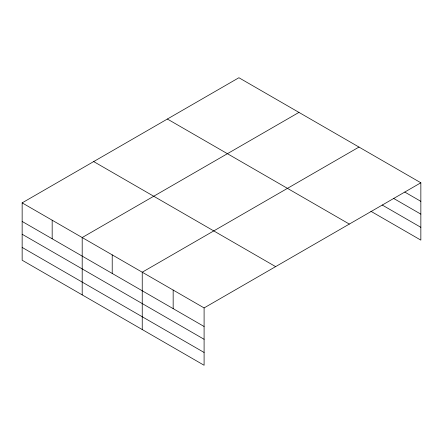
<?xml version="1.0" encoding="UTF-8"?>
<svg xmlns="http://www.w3.org/2000/svg" width="443" height="443" viewBox="0 0 443 443"><rect width="100%" height="100%" fill="white"/><g stroke="black" fill="none" stroke-linecap="round" stroke-linejoin="round"><path stroke-width="0.66" d="M22.15 202.877L204.096 307.924L204.096 365.265L22.15 260.218L22.15 202.877L238.904 77.735L420.85 182.782L420.85 240.123L370.885 211.278M298.947 112.4L82.193 237.542L82.193 294.883M358.991 147.065L142.236 272.207L142.236 329.548M204.096 307.924L420.85 182.782M404.791 192.074L420.85 201.344M393.489 198.348L420.85 214.141M382.187 205.004L420.85 227.325M167.376 119.034L349.322 224.075M93.678 161.579L275.624 266.625M22.15 221.445L204.096 326.491M22.15 234.242L204.096 339.283M22.15 247.427L204.096 352.467M173.163 290.065L173.163 308.633M112.212 254.875L112.212 273.442M52.169 220.21L52.169 238.777"/></g></svg>
